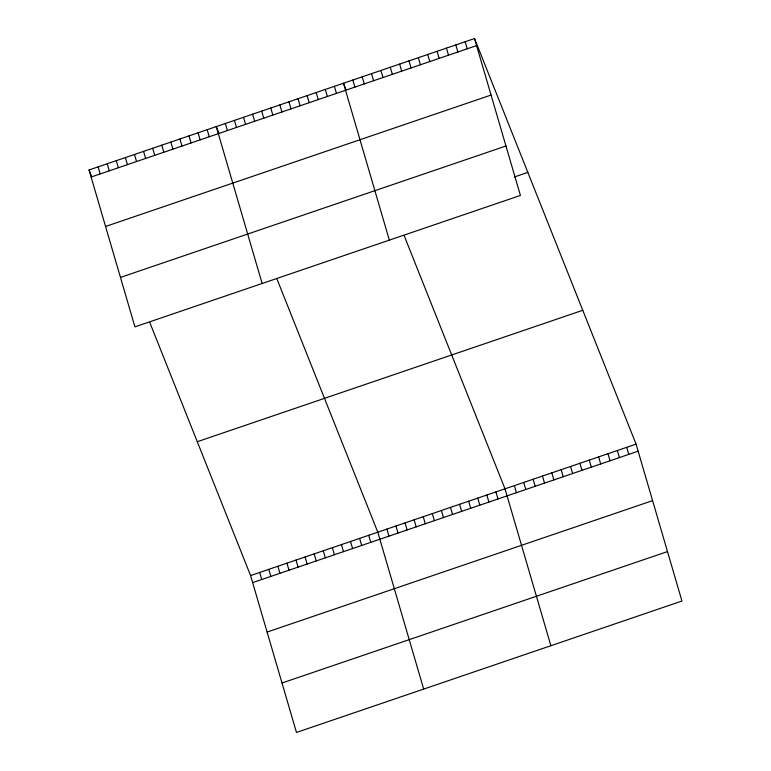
<?xml version="1.0" encoding="UTF-8"?>
<svg xmlns="http://www.w3.org/2000/svg" width="771" height="771" viewBox="0 0 771 771"><rect width="100%" height="100%" fill="white"/><g stroke="black" fill="none" stroke-linecap="round" stroke-linejoin="round"><path stroke-width="1.16" d="M474.531 38.55L520.415 195.439L134.925 326.865L89.05 169.967L474.531 38.55L636.075 444.135L681.95 601.033L296.469 732.45L250.585 575.561L149.844 322.615M91.113 177.031L476.603 45.605M105.569 226.472L491.06 95.055M120.469 277.415L505.959 145.998M514.324 177.002L527.846 172.396M197.28 441.716L582.77 310.289M250.585 575.561L636.075 444.135M252.647 582.616L638.137 451.199M267.113 632.066L652.594 500.639M282.003 683.01L667.493 551.583M346.006 89.609L343.471 83.229L389.345 240.128M404.264 235.878L505.005 488.824L550.889 645.712M218.8 132.978L216.256 126.598L262.14 283.497M277.059 279.247L377.8 532.192L423.674 689.081M89.05 169.967L91.585 176.347M626.717 447.325L628.779 454.389M617.349 450.524L619.412 457.579M607.991 453.714L610.054 460.769M598.624 456.904L600.696 463.959M589.266 460.094L591.328 467.149M465.173 41.74L467.236 48.804M579.908 463.284L581.97 470.349M455.815 44.93L457.878 51.994M570.54 466.474L572.602 473.539M446.448 48.13L448.51 55.184M561.182 469.674L563.244 476.729M437.09 51.32L439.152 58.374M551.814 472.864L553.886 479.919M427.722 54.51L429.794 61.564M542.456 476.054L544.519 483.109M418.364 57.7L420.426 64.754M533.098 479.244L535.161 486.308M409.006 60.89L411.068 67.954M523.731 482.434L525.793 489.498M399.638 64.08L401.701 71.144M514.373 485.624L516.435 492.688M390.28 67.279L392.343 74.334M380.913 70.469L382.985 77.524M495.917 491.917L497.989 498.972M371.555 73.659L373.617 80.714M486.838 495.011L488.901 502.075M362.197 76.849L364.259 83.904M477.75 498.114L479.813 505.169M352.829 80.039L354.891 87.104M468.662 501.208L470.724 508.272M459.574 504.311L461.636 511.366M334.383 86.333L336.445 93.387M450.486 507.405L452.558 514.469M325.295 89.426L327.357 96.491M441.407 510.508L443.47 517.563M316.206 92.53L318.278 99.584M432.319 513.602L434.381 520.656M307.128 95.623L309.19 102.688M423.231 516.695L425.293 523.76M298.04 98.727L300.102 105.781M414.143 519.799L416.205 526.853M288.952 101.82L291.014 108.875M405.054 522.892L407.117 529.956M279.863 104.914L281.926 111.978M395.966 525.995L398.038 533.05M270.775 108.017L272.838 115.072M386.888 529.089L388.95 536.153M261.687 111.111L263.759 118.175M252.609 114.214L254.671 121.269M368.711 535.286L370.774 542.341M243.52 117.308L245.583 124.372M359.623 538.38L361.686 545.444M234.432 120.411L236.495 127.466M350.535 541.483L352.598 548.538M225.344 123.505L227.406 130.559M341.447 544.577L343.519 551.641M332.368 547.68L334.431 554.735M207.168 129.701L209.24 136.756M323.28 550.773L325.343 557.838M198.089 132.795L200.152 139.859M314.192 553.877L316.255 560.931M189.001 135.898L191.063 142.953M305.104 556.97L307.166 564.025M179.913 138.992L181.975 146.056M296.016 560.064L298.078 567.128M170.825 142.095L172.887 149.15M286.928 563.167L289 570.222M161.737 145.189L163.799 152.244M277.849 566.261L279.912 573.325M152.648 148.283L154.72 155.347M268.761 569.364L270.823 576.419M143.57 151.386L145.632 158.441M259.673 572.458L261.735 579.522M134.482 154.479L136.544 161.544M125.394 157.583L127.456 164.637M116.305 160.676L118.368 167.741M107.217 163.78L109.28 170.834M98.129 166.873L100.201 173.928"/></g></svg>
